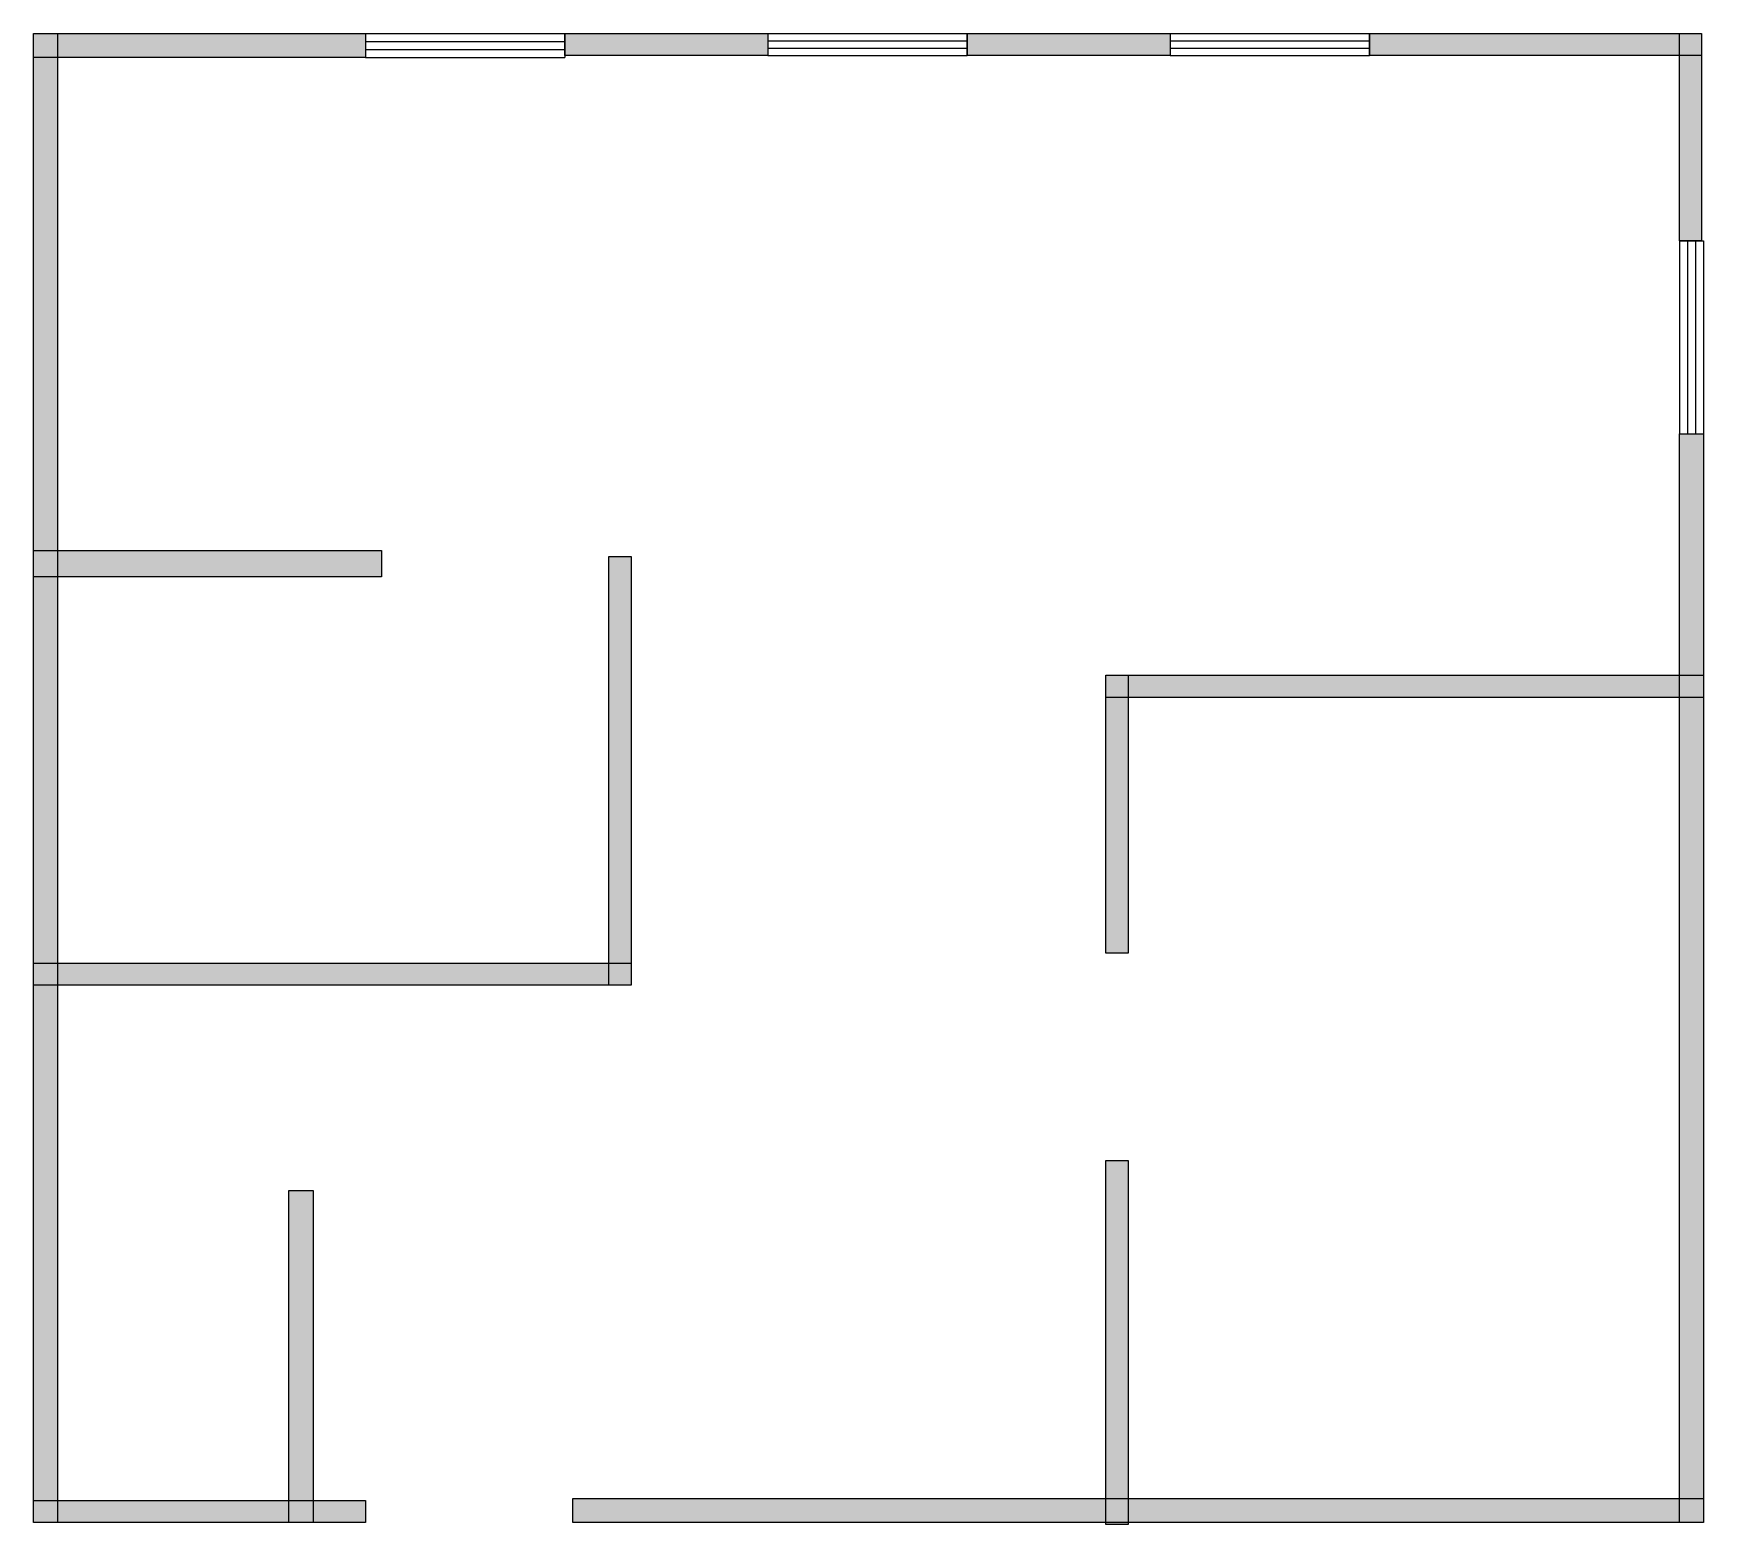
# Model space of a CAD drawing. Header units: centimetres. Extents: x 1 to 1133, y 0 to 1010.
import ezdxf

# ---------------------------------------------------------------- set-up
doc = ezdxf.new("R2010")
doc.units = ezdxf.units.CM
doc.layers.add('WALL', color=7, linetype='Continuous')
doc.layers.add('WINDOW', color=5, linetype='Continuous')

msp = doc.modelspace()

# ---------------------------------------------------------------- hatches: boundary and pattern name
at = {"layer": 'WALL'}
h = msp.add_hatch(color=256, dxfattribs=at)
h.dxf.hatch_style = 1
h.paths.add_polyline_path([(1.4, 1010.5), (226.4, 1010.5), (226.4, 994.1), (1.4, 994.1)])
h = msp.add_hatch(color=256, dxfattribs=at)
h.dxf.hatch_style = 1
h.paths.add_polyline_path([(1.4, 1010.5), (17.7, 1010.5), (17.7, 1.4), (1.4, 1.4)])
h = msp.add_hatch(color=256, dxfattribs=at)
h.dxf.hatch_style = 1
h.paths.add_polyline_path([(361.4, 1010.5), (499.1, 1010.5), (499.1, 995.5), (361.4, 995.5)])
h = msp.add_hatch(color=256, dxfattribs=at)
h.dxf.hatch_style = 1
h.paths.add_polyline_path([(634.1, 1010.5), (771.8, 1010.5), (771.8, 995.5), (634.1, 995.5)])
h = msp.add_hatch(color=256, dxfattribs=at)
h.dxf.hatch_style = 1
h.paths.add_polyline_path([(906.8, 1010.5), (1131.8, 1010.5), (1131.8, 995.5), (906.8, 995.5)])
h = msp.add_hatch(color=256, dxfattribs=at)
h.dxf.hatch_style = 1
h.paths.add_polyline_path([(1116.8, 1010.5), (1131.8, 1010.5), (1131.8, 870), (1116.8, 870)])
h = msp.add_hatch(color=256, dxfattribs=at)
h.dxf.hatch_style = 1
h.paths.add_polyline_path([(1116.8, 739.1), (1133.2, 739.1), (1133.2, 1.4), (1116.8, 1.4)])
h = msp.add_hatch(color=256, dxfattribs=at)
h.dxf.hatch_style = 1
h.paths.add_polyline_path([(1.4, 660), (237.3, 660), (237.3, 642.3), (1.4, 642.3)])
h = msp.add_hatch(color=256, dxfattribs=at)
h.dxf.hatch_style = 1
h.paths.add_polyline_path([(391.4, 655.9), (406.4, 655.9), (406.4, 365.5), (391.4, 365.5)])
h = msp.add_hatch(color=256, dxfattribs=at)
h.dxf.hatch_style = 1
h.paths.add_polyline_path([(728.2, 575.5), (1133.2, 575.5), (1133.2, 560.5), (728.2, 560.5)])
h = msp.add_hatch(color=256, dxfattribs=at)
h.dxf.hatch_style = 1
h.paths.add_polyline_path([(728.2, 575.5), (743.2, 575.5), (743.2, 387.3), (728.2, 387.3)])
h = msp.add_hatch(color=256, dxfattribs=at)
h.dxf.hatch_style = 1
h.paths.add_polyline_path([(1.4, 380.5), (406.4, 380.5), (406.4, 365.5), (1.4, 365.5)])
h = msp.add_hatch(color=256, dxfattribs=at)
h.dxf.hatch_style = 1
h.paths.add_polyline_path([(728.2, 246.8), (743.2, 246.8), (743.2, 0), (728.2, 0)])
h = msp.add_hatch(color=256, dxfattribs=at)
h.dxf.hatch_style = 1
h.paths.add_polyline_path([(174.5, 226.4), (190.9, 226.4), (190.9, 1.4), (174.5, 1.4)])
h = msp.add_hatch(color=256, dxfattribs=at)
h.dxf.hatch_style = 1
h.paths.add_polyline_path([(1.4, 16.4), (226.4, 16.4), (226.4, 1.4), (1.4, 1.4)])
h = msp.add_hatch(color=256, dxfattribs=at)
h.dxf.hatch_style = 1
h.paths.add_polyline_path([(366.8, 17.7), (1133.2, 17.7), (1133.2, 1.4), (366.8, 1.4)])

# ---------------------------------------------------------------- linework, layer by layer
for points in [[(1.4, 1010.5), (226.4, 1010.5), (226.4, 994.1), (1.4, 994.1)], [(1.4, 1010.5), (17.7, 1010.5), (17.7, 1.4), (1.4, 1.4)], [(361.4, 1010.5), (499.1, 1010.5), (499.1, 995.5), (361.4, 995.5)], [(634.1, 1010.5), (771.8, 1010.5), (771.8, 995.5), (634.1, 995.5)], [(906.8, 1010.5), (1131.8, 1010.5), (1131.8, 995.5), (906.8, 995.5)], [(1116.8, 1010.5), (1131.8, 1010.5), (1131.8, 870), (1116.8, 870)], [(1116.8, 739.1), (1133.2, 739.1), (1133.2, 1.4), (1116.8, 1.4)], [(1.4, 660), (237.3, 660), (237.3, 642.3), (1.4, 642.3)], [(391.4, 655.9), (406.4, 655.9), (406.4, 365.5), (391.4, 365.5)], [(728.2, 575.5), (1133.2, 575.5), (1133.2, 560.5), (728.2, 560.5)], [(728.2, 575.5), (743.2, 575.5), (743.2, 387.3), (728.2, 387.3)], [(1.4, 380.5), (406.4, 380.5), (406.4, 365.5), (1.4, 365.5)], [(728.2, 246.8), (743.2, 246.8), (743.2, 0), (728.2, 0)], [(174.5, 226.4), (190.9, 226.4), (190.9, 1.4), (174.5, 1.4)], [(1.4, 16.4), (226.4, 16.4), (226.4, 1.4), (1.4, 1.4)], [(366.8, 17.7), (1133.2, 17.7), (1133.2, 1.4), (366.8, 1.4)]]:
    msp.add_lwpolyline(points, close=True, dxfattribs=at)
at = {"layer": 'WINDOW'}
for p, q in [((226.4, 1010.5), (361.4, 1010.5)), ((226.4, 1010.5), (226.4, 994.1)), ((361.4, 1010.5), (361.4, 994.1)), ((499.1, 1010.5), (634.1, 1010.5)), ((499.1, 1010.5), (499.1, 995.5)), ((634.1, 1010.5), (634.1, 995.5)), ((771.8, 1010.5), (906.8, 1010.5)), ((771.8, 1010.5), (771.8, 995.5)), ((906.8, 1010.5), (906.8, 995.5)), ((226.4, 1005), (361.4, 1005)), ((226.4, 999.5), (361.4, 999.5)), ((499.1, 1005.5), (634.1, 1005.5)), ((499.1, 1000.5), (634.1, 1000.5)), ((771.8, 1005.5), (906.8, 1005.5)), ((771.8, 1000.5), (906.8, 1000.5)), ((226.4, 994.1), (361.4, 994.1)), ((499.1, 995.5), (634.1, 995.5)), ((771.8, 995.5), (906.8, 995.5)), ((1116.8, 870), (1116.8, 739.1)), ((1116.8, 870), (1133.2, 870)), ((1122.3, 870), (1122.3, 739.1)), ((1127.7, 870), (1127.7, 739.1)), ((1133.2, 870), (1133.2, 739.1)), ((1116.8, 739.1), (1133.2, 739.1))]:
    msp.add_line(p, q, dxfattribs=at)

doc.saveas('drawing.dxf')
